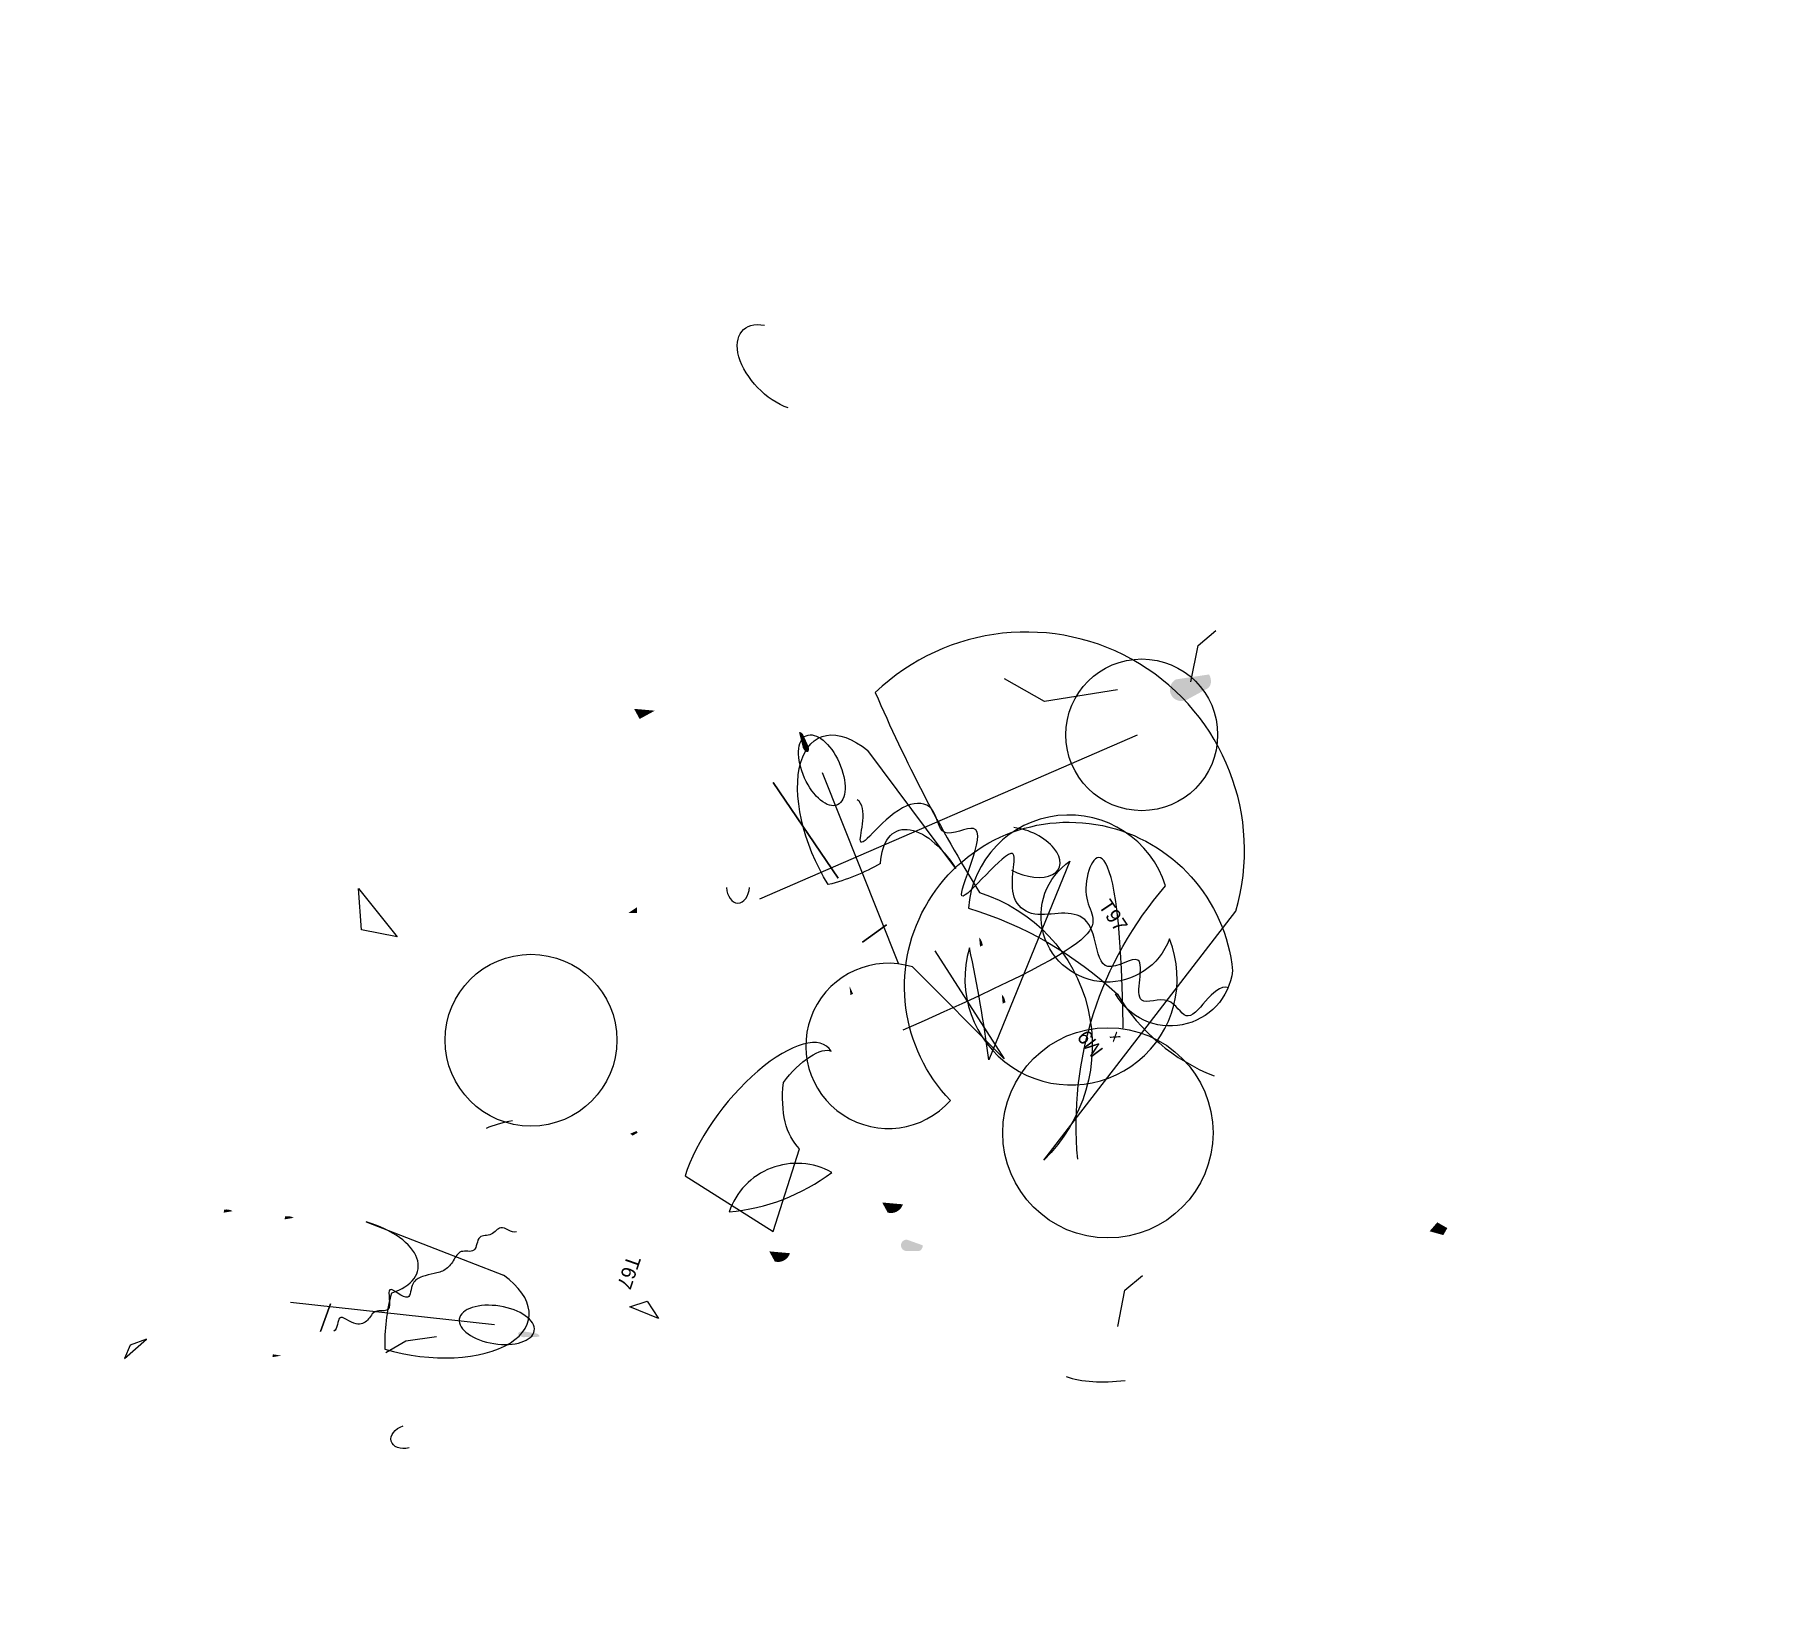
# Model space of a CAD drawing. Header units: millimetres. Extents: x -134 to 165, y -89 to 181.
import ezdxf

# ---------------------------------------------------------------- set-up
doc = ezdxf.new("R2010")
doc.units = ezdxf.units.MM
doc.styles.add('OpenSansCondensed-Light', font='OpenSansCondensed-Light.ttf')
doc.dimstyles.new('EZDXF', dxfattribs={"dimtxt": 0.25, "dimasz": 0.175, "dimexe": 0.375, "dimexo": 0.125, "dimgap": 0.1, "dimtad": 1, "dimlfac": 100, "dimzin": 12, "dimdsep": 46, "dimtxsty": 'OpenSansCondensed-Light', "dimblk": 'ARCHTICK', "dimcen": 2.5, "dimazin": 3, "dimtfac": 0.5, "dimtmove": 2, "dimatfit": 3})

# ---------------------------------------------------------------- blocks, each defined once
blk = doc.blocks.new('_ARCHTICK')
at = {"color": 0, "linetype": 'BYBLOCK', "const_width": 0.15}
blk.add_lwpolyline([(-0.5, -0.5), (0.5, 0.5)], dxfattribs=at)
blk = doc.blocks.new('B0', base_point=(0.83, 3.7))
for points in [[(15.06, 27.28), (16.56, 27.28), (16.56, 28.28)], [(27.26, -19.58, 0.4), (28.76, -19.58), (28.76, -18.58)], [(16.65, -20.54, 0.4), (18.15, -20.54), (18.15, -19.54)]]:
    blk.add_hatch(color=7).paths.add_polyline_path(points)
h = blk.add_hatch(color=7)
edge = h.paths.add_edge_path()
edge.add_line((-27.86, 6.07), (-25.86, 6.07))
edge.add_arc((-25.86, 7.07), 1, -90, 90)
edge.add_ellipse((-27.86, 7.07), major_axis=(0, 1), ratio=0.733879, start_angle=90, end_angle=270)
blk.add_lwpolyline([(-2.46, 19.53, -0.036878), (-2.09, -0.01, 0.569379), (4.11, -23.02), (-20.81, -12.05, -0.766385)], format="xyb", close=True)
blk.add_lwpolyline([(8.05, 6.95), (9.04, 16.93)], close=True)
at = {"extrusion": (0.01, 0.005, 1)}
blk.add_lwpolyline([(-20.61, 5.42), (14.92, 8.61, -0.841992)], format="xyb", dxfattribs=at)
at = {"extrusion": (0, 0, -1)}
blk.add_circle((20.97, 5.27), 6.57, dxfattribs=at)
blk.add_ellipse((-8.69, 48.18), major_axis=(-1.29, -4.38), ratio=0.570604, start_param=0.86655, end_param=-2.463219)
blk = doc.blocks.new('B1', base_point=(-1.34, -2.98))
blk.add_polyline3d([(43.92, 29.4, 0), (46.92, 30.4, 2), (48.92, 27.4, -1)], close=True)
blk.add_ellipse((-29.46, 24.26), major_axis=(-7.28, -9.16), ratio=0.484264, start_param=3.646917, end_param=-2.072546)
at = {"start_tangent": (1, 0.21216), "end_tangent": (1, -0.037139)}
blk.add_spline([(-20.88, -2.25), (-18.88, 1.67), (-16.88, 1.32), (-14.88, 2.4), (-12.88, -0.46), (-10.88, 1.3), (-8.88, -0.02), (-6.88, -1.29), (-4.88, -0.58), (-2.88, 0.55), (-0.88, 0.08), (1.12, -3.14), (3.12, 2.21), (5.12, -3.37), (7.12, -1.85), (9.12, -3.05), (11.12, -2.23), (13.12, 2.4), (15.12, -0.57)], degree=3, dxfattribs=at)
blk.add_solid([(-47.63, 6.52), (-46.63, 6.52), (-47.63, 7.22), (-46.43, 7.52)])
at = {"xscale": -1, "rotation": 238.10916053161955}
blk.add_blockref('B0', (6.63, 1.73), dxfattribs=at)
blk.add_leader([(0.19, -19.97), (5.19, -15.97), (9.19, -15.97)], dimstyle='EZDXF')
blk = doc.blocks.new('B2', base_point=(1.63, -0.86))
for points in [[(-14.21, 22.12), (-17.09, 0.11), (-18.95, 22.48, 1.836638), (-28.84, 0.58, -1.407065), (23, -13.72, -0.726172), (4.95, -3.7)], [(-18.5, -21.39, -0.205036), (23.59, 5.01, 0.82707), (-5.02, 24.04, -0.116729), (5.13, -3.97, 0.16187), (8.83, -25.58, -0.524365)]]:
    blk.add_lwpolyline(points, format="xyb")
blk.add_lwpolyline([(-9.3, 18.66, 1.414213), (18.2, -2.45, -1.366977), (13.71, 18.97), (-19.22, 1.7, 0.020923)], format="xyb", close=True)
blk.add_circle((-11.57, -21.28), 18.21)
blk.add_ellipse((8.58, 25.25), major_axis=(2.93, -5.98), ratio=0.557358, start_param=-1.679601, end_param=-4.19154)
blk.add_open_spline([(2.12, -9.07), (28.5, 22.85), (2.24, 12.56), (15.36, 2.66), (-27.28, 15.19)], degree=3)
at = {"insert": (-5.36, -9.74), "char_height": 2.5, "attachment_point": 1, "rotation": 86.9594}
blk.add_mtext('M9\\P{\\H2;x}', dxfattribs=at)
for points in [[(49.75, 29.25), (54.75, 33.25), (58.75, 33.25)], [(-31.88, -48.05), (-26.88, -44.05), (-22.88, -44.05)]]:
    blk.add_leader(points, dimstyle='EZDXF')

msp = doc.modelspace()

# ---------------------------------------------------------------- hatches: boundary and pattern name
msp.add_hatch(color=7).paths.add_polyline_path([(-31.61, 29.11), (-30.11, 29.11), (-30.11, 30.11)])
at = {"extrusion": (0, 0, -1)}
h = msp.add_hatch(color=7, dxfattribs=at)
edge = h.paths.add_edge_path()
edge.add_line((-18.59, -29.45), (-16.59, -29.45))
edge.add_arc((-16.59, -28.45), 1, -90, 90)
edge.add_ellipse((-18.59, -28.45), major_axis=(0, 1), ratio=0.795965, start_angle=90, end_angle=270)

# ---------------------------------------------------------------- linework, layer by layer
at = {"extrusion": (0.647474, -0.523714, 0.35273)}
msp.add_lwpolyline([(6.24, 1.32, 0.73256), (-26.47, 16.88), (-24.36, -29.06), (-10.34, -15.02, -0.126494), (-3.18, 9.09, -0.416118)], format="xyb", close=True, dxfattribs=at)
msp.add_lwpolyline([(3.62, -15.83, 0.469913), (-14.16, -22.67, 0.138742)], format="xyb", close=True)
msp.add_polyline3d([(-31.37, -39.1, 0), (-28.37, -38.1, 2), (-26.37, -41.1, -1)], close=True)
msp.add_circle((-48.48, 7.08), 14.88)

# ---------------------------------------------------------------- block references
for name, p, xscale, yscale, rotation in [('B1', (39.04, 36.7), 2, 2, 150.4741909657009), ('B2', (48.4, 15.16), -1, -1, 220.08103846900866), ('B0', (11.58, 34.29), -1, 0.5, 114.29606538549284)]:
    msp.add_blockref(name, p, dxfattribs=dict(xscale=xscale, yscale=yscale, rotation=rotation))
at = {"extrusion": (0.01, 0.005, 1), "xscale": -1, "yscale": 0.5, "rotation": 29.931839744587588}
msp.add_blockref('B1', (-67.75, -36.16), dxfattribs=at)

# ---------------------------------------------------------------- texts
for s, rotation, p in [('T97', 303.6926, (49.74, 30.36)), ('T67', 251.2303, (-31.77, -30.02))]:
    msp.add_text(s, height=2.5, rotation=rotation).set_placement(p)

doc.saveas('drawing.dxf')
